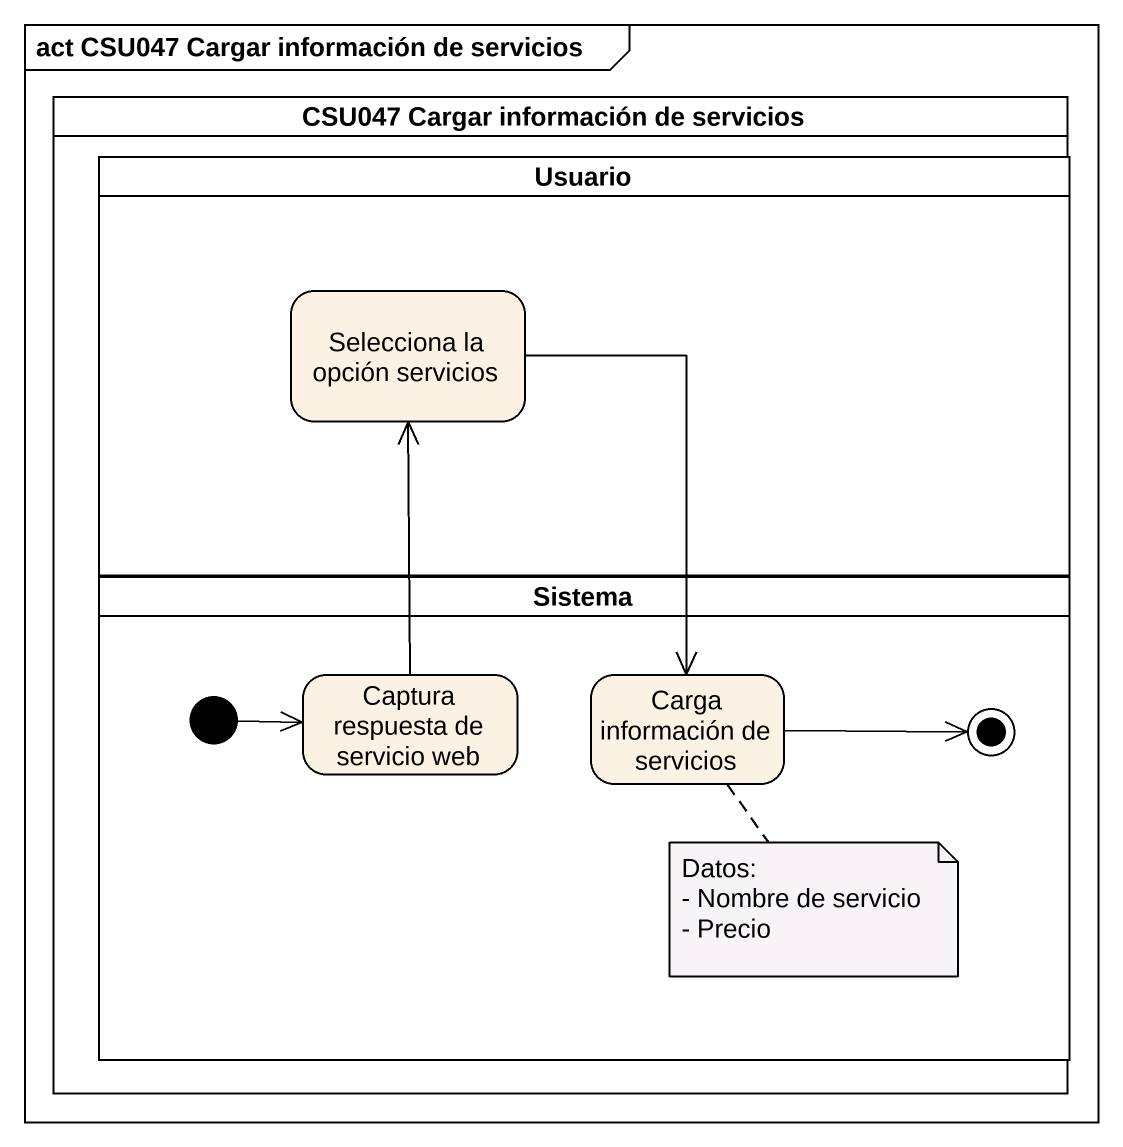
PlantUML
@startuml
mainframe act CSU047 Cargar información de servicios
hide empty description
state "CSU047 Cargar información de servicios" as CSU047_Cargar_información <<partition>> {
  state Usuario <<partition>> {
    state "Selecciona la opción servicios" as Selecciona_la_opción
  }
  state Sistema <<partition>> {
    state "Captura respuesta de servicio web" as Captura_respuesta_de
    state "Carga información de servicios" as Carga_información_de
    [*] -right-> Captura_respuesta_de
    Carga_información_de -right-> [*]
  }
}
Selecciona_la_opción --> Carga_información_de
Captura_respuesta_de -up-> Selecciona_la_opción
note bottom of Carga_información_de
  Datos:
  - Nombre de servicio
  - Precio
end note
@enduml
